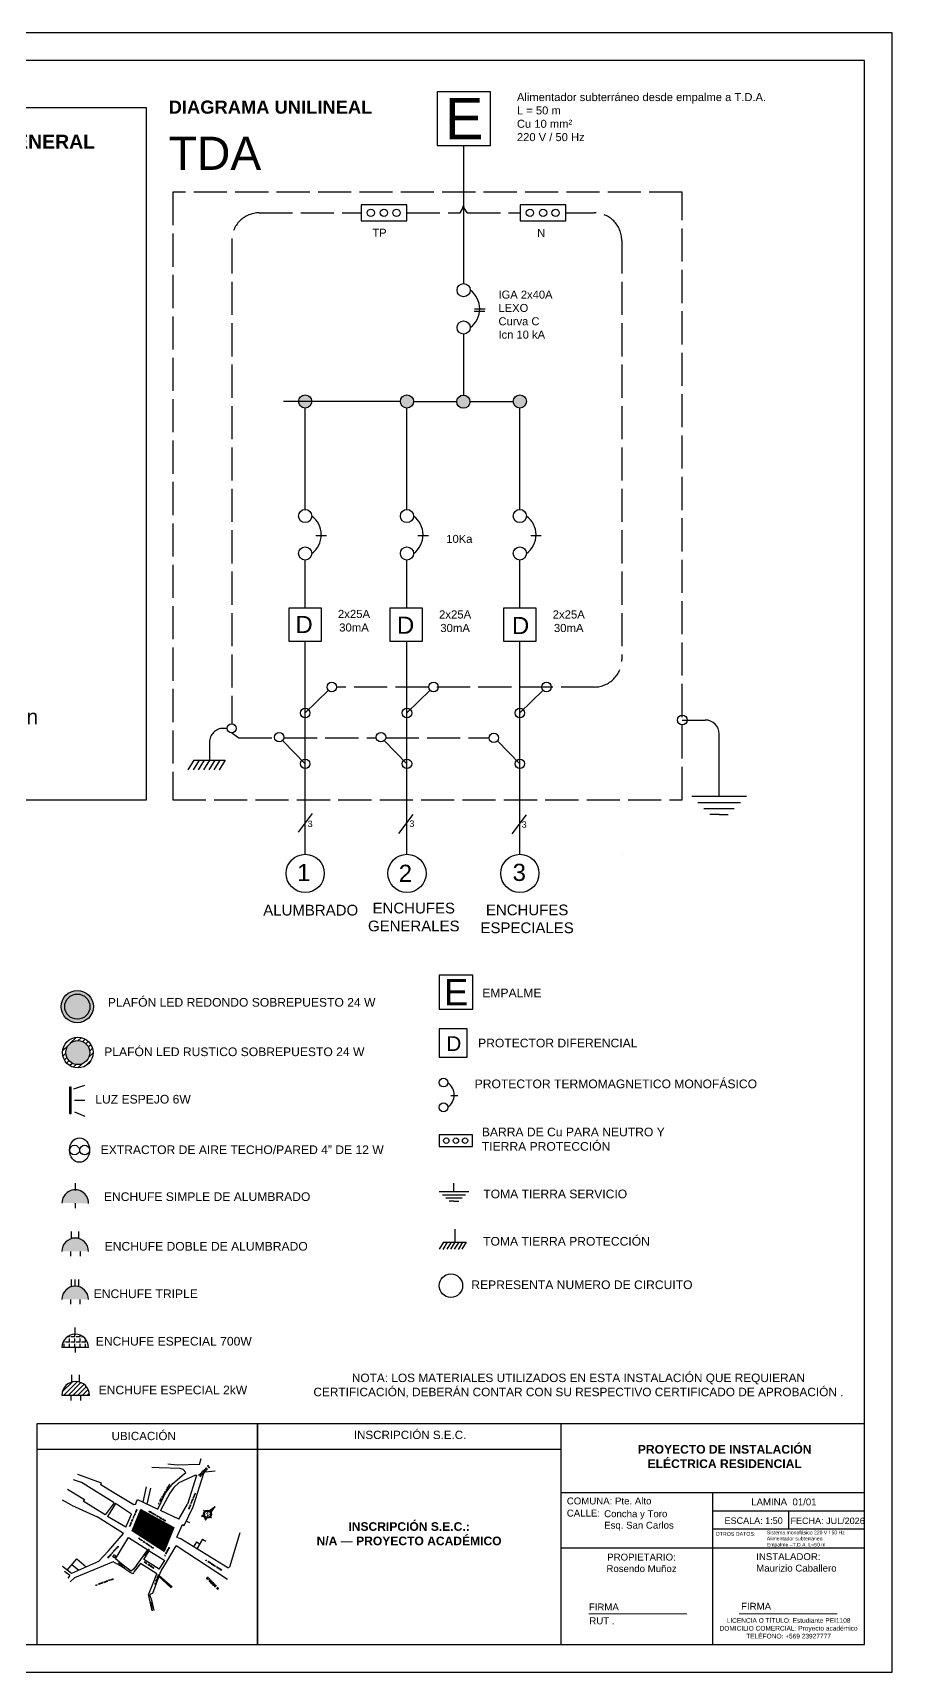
# Model space of a CAD drawing. Header units: millimetres. Extents: x 4877 to 5718, y 1432 to 2026.
# Drawn here: x 5407 to 5718, y 1432 to 2026 of the extents above; entities that cross this region are included whole.
import ezdxf
from ezdxf.enums import TextEntityAlignment as Align

# ---------------------------------------------------------------- set-up
doc = ezdxf.new("R2010")
doc.units = ezdxf.units.MM
doc.linetypes.add('ACAD_ISO02W100', pattern=[15, 12, -3])
for name, color, linetype in [('1- FORMATO', 5, 'Continuous'), ('10- MAPA', 254, 'Continuous'), ('3- SIMBOLOGIA', 7, 'Continuous')]:
    doc.layers.add(name, color=color, linetype=linetype)
doc.layers.add('8- DIAGRAMA UNILINEAL', color=250, linetype='Continuous', lineweight=30)
doc.layers.add('9- TEXTOS', color=7, linetype='Continuous', lineweight=20)
doc.styles.add('juan', font='')
doc.styles.add('simplex', font='simplex.shx', dxfattribs={"height": 6, "bigfont": 'bigfont.shx'})
doc.styles.get("Standard").update_dxf_attribs({"font": 'arial.ttf'})
doc.styles.add('TEXTOS', font='romans.shx')
doc.styles.get('juan').set_extended_font_data('Arial Black')
pattern_1 = [(45, (4886.61354, 1285.54632), (-0.08802334, 0.08802334), [])]

# ---------------------------------------------------------------- blocks, each defined once
blk = doc.blocks.new('Enchufe Simple')
at = {"layer": '3- SIMBOLOGIA'}
h = blk.add_hatch(color=256, dxfattribs=at)
h.dxf.hatch_style = 1
h.paths.add_polyline_path([(6079.66, 1606.86, 1), (6079.66, 1612.42)])
for p, q in [((6079.66, 1609.64), (6078.66, 1609.64)), ((6082.32, 1609.64), (6083.82, 1609.64))]:
    blk.add_line(p, q, dxfattribs=at)
blk.add_arc((6079.66, 1609.64), 2.78, 270, 90, dxfattribs=at)
blk = doc.blocks.new('Enchufe doble de alumbrado')
at = {"layer": '3- SIMBOLOGIA'}
h = blk.add_hatch(color=256, dxfattribs=at)
h.dxf.hatch_style = 1
h.paths.add_polyline_path([(6021.88, 1495.84, 1), (6016.32, 1495.84)])
for p, q in [((6018.32, 1498.51), (6018.32, 1500.01)), ((6019.87, 1498.51), (6019.88, 1500.01)), ((6018.1, 1495.84), (6018.1, 1494.84)), ((6020.1, 1495.84), (6020.1, 1494.84))]:
    blk.add_line(p, q, dxfattribs=at)
blk.add_arc((6019.1, 1495.84), 2.78, 0, 180, dxfattribs=at)
blk = doc.blocks.new('Enchufe Triple')
at = {"layer": '3- SIMBOLOGIA'}
h = blk.add_hatch(color=256, dxfattribs=at)
h.dxf.hatch_style = 1
h.paths.add_polyline_path([(6134.53, 1580.5, 1), (6134.53, 1586.05)])
for p, q in [((6134.53, 1584.28), (6133.53, 1584.28)), ((6137.19, 1584.05), (6138.7, 1584.05)), ((6137.31, 1583.28), (6138.7, 1583.28)), ((6134.53, 1582.28), (6133.53, 1582.28)), ((6137.19, 1582.5), (6138.69, 1582.5))]:
    blk.add_line(p, q, dxfattribs=at)
blk.add_arc((6134.53, 1583.28), 2.78, 270, 90, dxfattribs=at)
blk = doc.blocks.new('Enchufee Especial 700W')
at = {"layer": '3- SIMBOLOGIA'}
h = blk.add_hatch(dxfattribs=at)
h.set_pattern_fill('ANGLE', color=256, scale=0.16)
h.set_pattern_definition([(0, (0, 0), (0, 1.1176), [0.8128, -0.3048]), (90, (0, 0), (-1.1176, 7e-17), [0.8128, -0.3048])])
h.paths.add_polyline_path([(6079.76, 1552.96, 1), (6079.76, 1558.52)])
for p, q in [((6079.76, 1555.74), (6078.76, 1555.74)), ((6079.76, 1552.96), (6079.76, 1558.52)), ((6082.43, 1555.74), (6083.93, 1555.74))]:
    blk.add_line(p, q, dxfattribs=at)
blk.add_arc((6079.76, 1555.74), 2.78, 270, 90, dxfattribs=at)
blk = doc.blocks.new('Enchufe especial 2 kW')
at = {"layer": '3- SIMBOLOGIA'}
h = blk.add_hatch(dxfattribs=at)
h.set_pattern_fill('ANSI31', color=256, scale=0.21)
h.paths.add_polyline_path([(6078.05, 1562.14, 1), (6072.49, 1562.14)])
for p, q in [((6074.49, 1564.81), (6074.49, 1566.31)), ((6076.05, 1564.81), (6076.05, 1566.31)), ((6078.05, 1562.14), (6072.49, 1562.14)), ((6074.27, 1562.14), (6074.27, 1561.14)), ((6076.27, 1562.14), (6076.27, 1561.14))]:
    blk.add_line(p, q, dxfattribs=at)
blk.add_arc((6075.27, 1562.14), 2.78, 0, 180, dxfattribs=at)
blk = doc.blocks.new('Luz espejo 6 W.')
at = {"layer": '3- SIMBOLOGIA'}
for p, q in [((5923.09, 1891.37), (5921.27, 1886.96)), ((5927.88, 1891.37), (5927.88, 1886.96)), ((5932.75, 1891.63), (5934.3, 1886.96))]:
    blk.add_line(p, q, dxfattribs=at)
blk.add_lwpolyline([(5922.32, 1892.8), (5933.45, 1892.8), (5933.45, 1893.45), (5922.32, 1893.45)], close=True, dxfattribs=at)
blk = doc.blocks.new('Extractor de aire techo')
at = {"layer": '3- SIMBOLOGIA'}
for centre in [(6163.2, 1819.46), (6167.05, 1819.46)]:
    blk.add_circle(centre, 1.85, dxfattribs=at)
blk.add_ellipse((6165.12, 1819.46), major_axis=(0, -4.66), ratio=0.825243, dxfattribs=at)
blk = doc.blocks.new('Protector termomagnetico')
at = {"layer": '3- SIMBOLOGIA'}
blk.add_line((6007.18, 1738.87), (6010.1, 1738.87), dxfattribs=at)
for centre in [(6004.21, 1744.24), (6004.21, 1733.94)]:
    blk.add_circle(centre, 1.82, dxfattribs=at)
blk.add_arc((6002.28, 1739.09), 6.37, 306.01123, 53.98534, dxfattribs=at)
blk = doc.blocks.new('Barra Cu N TP')
at = {"layer": '3- SIMBOLOGIA'}
blk.add_lwpolyline([(6002.39, 1717.6), (6016.3, 1717.6), (6016.3, 1722.55), (6002.39, 1722.55)], close=True, dxfattribs=at)
for centre in [(6005.36, 1720.07), (6009.35, 1720.07), (6013.18, 1720.07)]:
    blk.add_circle(centre, 1.11, dxfattribs=at)
blk = doc.blocks.new('plafón LED rústico sobrepuesto 24 W')
at = {"layer": '3- SIMBOLOGIA'}
h = blk.add_hatch(dxfattribs=at)
h.set_pattern_fill('ANSI31', color=256, scale=0.5)
h.paths.add_polyline_path([(6346.45, 1673.44, 1), (6359.2, 1673.44, 1)])
h.paths.add_polyline_path([(6357.82, 1673.44, -1), (6347.83, 1673.44, -1)], flags=16)
h = blk.add_hatch(color=256, dxfattribs=at)
h.dxf.hatch_style = 1
h.paths.add_polyline_path([(6347.83, 1673.44, 1), (6357.82, 1673.44, 1)])
for radius in [6.38, 5]:
    blk.add_circle((6352.83, 1673.44), radius, dxfattribs=at)
blk = doc.blocks.new('Protector Diferencial')
at = {"layer": '3- SIMBOLOGIA'}
blk.add_lwpolyline([(5554.3, 1654.49), (5564.5, 1654.49), (5564.5, 1664.76), (5554.3, 1664.76)], close=True, dxfattribs=at)
blk.add_text('D', height=5.35, dxfattribs=at).set_placement((5556.92, 1656.7))
blk = doc.blocks.new('Empalme')
at = {"layer": '3- SIMBOLOGIA'}
for p, q in [((5566.55, 1684.15), (5554.3, 1684.15)), ((5554.3, 1684.15), (5554.3, 1671.9)), ((5566.55, 1671.9), (5566.55, 1684.15)), ((5554.3, 1671.9), (5566.55, 1671.9))]:
    blk.add_line(p, q, dxfattribs=at)
blk.add_text('E', height=9.49, dxfattribs=at).set_placement((5556.05, 1673.29))
blk = doc.blocks.new('plafón LED redondo sobrepuesto 24 W')
at = {"true_color": 0x000000}
h = blk.add_hatch(color=18, dxfattribs=at)
h.dxf.hatch_style = 1
h.paths.add_polyline_path([(6346.21, 1693.45, 1), (6358.96, 1693.45, 1)])
h.paths.add_polyline_path([(6357.58, 1693.45, -1), (6347.59, 1693.45, -1)], flags=16)
at = {"layer": '3- SIMBOLOGIA', "true_color": 0xffffff}
h = blk.add_hatch(color=7, dxfattribs=at)
h.dxf.hatch_style = 1
h.paths.add_polyline_path([(6347.59, 1693.45, 1), (6357.58, 1693.45, 1)])
at = {"layer": '3- SIMBOLOGIA'}
for radius in [6.38, 5]:
    blk.add_circle((6352.59, 1693.45), radius, dxfattribs=at)
blk = doc.blocks.new('PROTECCION TIERRA')
at = {"layer": '3- SIMBOLOGIA', "color": 18, "lineweight": 30, "true_color": 0x000000}
for p, q in [((5471.09, 1768.6), (5471.09, 1762.31)), ((5465.43, 1762.09), (5463.25, 1758.57)), ((5467.29, 1762.06), (5465.11, 1758.54)), ((5465.43, 1762.09), (5476.75, 1762.09)), ((5469.16, 1762.09), (5466.99, 1758.57)), ((5471.08, 1762.09), (5468.9, 1758.57)), ((5472.96, 1762.09), (5470.78, 1758.57)), ((5474.84, 1762.06), (5472.66, 1758.54)), ((5476.75, 1762.09), (5474.58, 1758.57))]:
    blk.add_line(p, q, dxfattribs=at)
blk = doc.blocks.new('TOMA TIERRA')
at = {"layer": '3- SIMBOLOGIA', "color": 18, "lineweight": 30, "true_color": 0x000000}
for p, q in [((5655.73, 1748.98), (5655.73, 1754.5)), ((5645.8, 1748.98), (5665.67, 1748.98)), ((5648.01, 1746.77), (5663.46, 1746.77)), ((5650.22, 1744.56), (5661.25, 1744.56)), ((5655.73, 1742.35), (5652.42, 1742.35)), ((5655.73, 1742.35), (5659.05, 1742.35))]:
    blk.add_line(p, q, dxfattribs=at)

msp = doc.modelspace()

# ---------------------------------------------------------------- hatches: boundary and pattern name
at = {"layer": '10- MAPA'}
h = msp.add_hatch(color=256, dxfattribs=at)
h.paths.add_polyline_path([(5468.14, 1488.15), (5469.32, 1487.85, -0.164686), (5468.91, 1488.69)])
h.paths.add_polyline_path([(5471.38, 1489.91, -0.078328), (5471.65, 1489.55), (5473.18, 1491.71)])
h = msp.add_hatch(color=256, dxfattribs=at)
h.paths.add_polyline_path([(5468.14, 1488.15), (5469.32, 1487.85, -0.164686), (5468.91, 1488.69)])
h.paths.add_polyline_path([(5471.38, 1489.91, -0.078328), (5471.65, 1489.55), (5473.18, 1491.71)])
h = msp.add_hatch(color=256, dxfattribs=at)
h.paths.add_polyline_path([(5468.14, 1488.15), (5469.32, 1487.85, -0.164686), (5468.91, 1488.69)])
h.paths.add_polyline_path([(5471.38, 1489.91, -0.078328), (5471.65, 1489.55), (5473.18, 1491.71)])
h = msp.add_hatch(dxfattribs=at)
h.set_pattern_fill('LINE', color=256, scale=0.039207, angle=45, style=0)
h.set_pattern_definition(pattern_1)
h.paths.add_polyline_path([(5446.15, 1490.59), (5445.49, 1488.93), (5450.1, 1484.32), (5452.79, 1487.01)])
h.paths.add_polyline_path([(5445.49, 1488.93), (5443.04, 1482.83), (5446.43, 1480.65), (5450.1, 1484.32)])
h.paths.add_polyline_path([(5450.1, 1484.32), (5446.43, 1480.65), (5454.62, 1475.38), (5455.9, 1478.53)])
h = msp.add_hatch(dxfattribs=at)
h.set_pattern_fill('LINE', color=256, scale=0.039207, angle=45, style=0)
h.set_pattern_definition(pattern_1)
h.paths.add_polyline_path([(5452.79, 1487.01), (5450.1, 1484.32), (5455.9, 1478.53), (5458.16, 1484.11)])
h = msp.add_hatch(color=256, dxfattribs=at)
h.paths.add_polyline_path([(5471.16, 1489.69), (5471.38, 1489.91, 0.414214), (5469.32, 1489.91), (5469.55, 1489.69, -0.414214)])
h.paths.add_polyline_path([(5469.55, 1488.08), (5469.32, 1487.85, 0.414214), (5471.38, 1487.85), (5471.16, 1488.08, -0.414214)])
h = msp.add_hatch(color=256, dxfattribs=at)
h.paths.add_polyline_path([(5469.32, 1489.91), (5469.55, 1489.69, -0.414214), (5471.16, 1489.69), (5471.38, 1489.91, 0.414214)])
h.paths.add_polyline_path([(5471.38, 1487.85), (5471.16, 1488.08, -0.414214), (5469.55, 1488.08), (5469.32, 1487.85, 0.414214)])
h = msp.add_hatch(color=256, dxfattribs=at)
h.paths.add_polyline_path([(5471.16, 1489.69), (5471.38, 1489.91, 0.414214), (5469.32, 1489.91), (5469.55, 1489.69, -0.414214)])
h.paths.add_polyline_path([(5469.55, 1488.08), (5469.32, 1487.85, 0.414214), (5471.38, 1487.85), (5471.16, 1488.08, -0.414214)])
at = {"layer": '3- SIMBOLOGIA'}
h = msp.add_hatch(color=256, dxfattribs=at)
h.dxf.hatch_style = 1
h.paths.add_polyline_path([(5585.94, 1892.05, 1), (5581.16, 1892.05, 1)])
h.paths.add_polyline_path([(5560.69, 1891.96, 1), (5565.46, 1891.96, 1)])
h.paths.add_polyline_path([(5540.25, 1892.05, 1), (5545.02, 1892.05, 1)])
h.paths.add_polyline_path([(5508.13, 1892.05, 1), (5503.36, 1892.05, 1)])

# ---------------------------------------------------------------- linework, layer by layer
at = {"layer": '1- FORMATO'}
for p, q in [((5718.46, 2025.62), (4877.46, 2025.62)), ((5718.46, 1431.62), (5718.46, 2025.62)), ((5708.46, 2015.62), (4907.46, 2015.62)), ((5708.46, 1441.62), (5708.46, 2015.62)), ((5488.46, 1521.62), (5408.46, 1521.62)), ((5408.46, 1521.62), (5408.46, 1441.62)), ((5598.46, 1521.62), (5488.46, 1521.62)), ((5488.46, 1521.62), (5488.46, 1441.62)), ((5488.46, 1441.62), (5488.46, 1521.62)), ((5708.46, 1521.62), (5598.46, 1521.62)), ((5598.46, 1441.62), (5598.46, 1521.62)), ((5598.46, 1512.32), (5408.46, 1512.32)), ((5708.46, 1496.62), (5598.46, 1496.62)), ((5653.46, 1441.62), (5653.46, 1496.62)), ((5708.46, 1490.02), (5653.46, 1490.02)), ((5680.96, 1483.42), (5680.96, 1490.02)), ((5708.46, 1483.42), (5653.46, 1483.42)), ((5708.46, 1476.62), (5598.46, 1476.62)), ((4907.46, 1441.62), (5708.46, 1441.62)), ((4877.46, 1431.62), (5718.46, 1431.62))]:
    msp.add_line(p, q, dxfattribs=at)
msp.add_lwpolyline([(5216.51, 1747.66), (5448.24, 1747.66), (5448.24, 1998.4), (5216.51, 1998.4)], close=True, dxfattribs=at)
at = {"layer": '10- MAPA'}
for p, q in [((5467.49, 1506.9), (5468.09, 1509.01)), ((5431.92, 1500.13), (5423.33, 1503.29)), ((5452.9, 1505.63), (5450.14, 1505.78)), ((5460.45, 1505.43), (5452.9, 1505.63)), ((5459.39, 1506.64), (5456, 1506.98)), ((5457.74, 1499.97), (5461.94, 1503.55)), ((5467.49, 1506.9), (5459.39, 1506.64)), ((5460.04, 1500.32), (5466.1, 1503.15)), ((5461.49, 1505.01), (5460.45, 1505.43)), ((5461.49, 1505.01), (5462.55, 1504.03)), ((5461.94, 1503.55), (5462.55, 1504.03)), ((5466.32, 1502.91), (5463.09, 1492.47)), ((5465.18, 1491.5), (5469.07, 1503.77)), ((5466.1, 1503.15), (5466.32, 1502.91)), ((5469.07, 1503.77), (5469.47, 1504.17)), ((5469.47, 1504.17), (5473.14, 1504.59)), ((5419.68, 1497.96), (5425.74, 1494.16)), ((5424.68, 1500.3), (5421.78, 1501.29)), ((5425.34, 1499.94), (5424.68, 1500.3)), ((5436.5, 1493.04), (5425.34, 1499.94)), ((5431.69, 1499.56), (5431.92, 1500.13)), ((5435.8, 1496.95), (5431.69, 1499.56)), ((5443.62, 1492.22), (5435.8, 1496.95)), ((5454.88, 1496.14), (5455.7, 1497.38)), ((5455.7, 1497.38), (5457.74, 1499.97)), ((5458.17, 1498.57), (5456.65, 1496.49)), ((5460.04, 1500.32), (5458.17, 1498.57)), ((5421.11, 1492.14), (5417.82, 1493.96)), ((5421.11, 1492.14), (5430.34, 1487.86)), ((5425.74, 1494.16), (5425.3, 1493.54)), ((5433.27, 1488.62), (5425.3, 1493.54)), ((5436.5, 1493.04), (5433.27, 1488.62)), ((5437.05, 1492.7), (5434.16, 1488.08)), ((5442.8, 1488.85), (5437.05, 1492.7)), ((5444.23, 1492.39), (5443.62, 1492.22)), ((5444.23, 1492.39), (5445, 1494.22)), ((5445, 1494.22), (5452.36, 1490.71)), ((5452.36, 1490.71), (5453.59, 1493.28)), ((5456.65, 1496.49), (5453.28, 1490.27)), ((5453.59, 1493.28), (5454.05, 1494.23)), ((5454.05, 1494.23), (5454.88, 1496.14)), ((5459.91, 1487.09), (5463.09, 1492.47)), ((5461.96, 1484.79), (5465.18, 1491.5)), ((5471.02, 1490.18), (5473.18, 1491.71)), ((5471.02, 1490.18), (5473.18, 1491.71)), ((5471.02, 1490.18), (5473.18, 1491.71)), ((5471.16, 1489.69), (5473.18, 1491.71)), ((5471.16, 1489.69), (5473.18, 1491.71)), ((5471.16, 1489.69), (5473.18, 1491.71)), ((5471.65, 1489.55), (5473.18, 1491.71)), ((5471.65, 1489.55), (5473.18, 1491.71)), ((5471.65, 1489.55), (5473.18, 1491.71)), ((5439.88, 1481.86), (5430.34, 1487.86)), ((5440.75, 1484.2), (5434.16, 1488.08)), ((5440.75, 1484.2), (5442.8, 1488.85)), ((5443.04, 1482.83), (5446.15, 1490.59)), ((5446.15, 1490.59), (5458.16, 1484.11)), ((5459.91, 1487.09), (5453.28, 1490.27)), ((5459.19, 1480.6), (5461.3, 1485.1)), ((5461.3, 1485.1), (5461.96, 1484.79)), ((5468.14, 1488.15), (5468.91, 1488.69)), ((5468.14, 1488.15), (5468.91, 1488.69)), ((5468.14, 1488.15), (5468.91, 1488.69)), ((5469.32, 1487.85), (5468.14, 1488.15)), ((5469.32, 1487.85), (5468.14, 1488.15)), ((5469.32, 1487.85), (5468.14, 1488.15)), ((5468.93, 1490.3), (5469.55, 1489.69)), ((5468.93, 1490.3), (5469.55, 1489.69)), ((5468.93, 1490.3), (5469.55, 1489.69)), ((5469.32, 1487.85), (5469.55, 1488.08)), ((5469.32, 1487.85), (5469.55, 1488.08)), ((5469.32, 1487.85), (5469.55, 1488.08)), ((5469.32, 1487.85), (5469.62, 1486.67)), ((5469.32, 1487.85), (5469.62, 1486.67)), ((5469.32, 1487.85), (5469.62, 1486.67)), ((5469.62, 1486.67), (5470.16, 1487.44)), ((5469.62, 1486.67), (5470.16, 1487.44)), ((5469.62, 1486.67), (5470.16, 1487.44)), ((5471.16, 1488.08), (5471.77, 1487.46)), ((5471.16, 1488.08), (5471.77, 1487.46)), ((5471.16, 1488.08), (5471.77, 1487.46)), ((5434.49, 1475.65), (5439.88, 1481.86)), ((5437, 1472.72), (5441.78, 1480.46)), ((5441.78, 1480.46), (5448.74, 1475.92)), ((5454.62, 1475.38), (5443.04, 1482.83)), ((5458.16, 1484.11), (5454.62, 1475.38)), ((5459.19, 1480.6), (5460.4, 1480.06)), ((5477.74, 1469.49), (5460.4, 1480.06)), ((5482.06, 1482.1), (5478.28, 1469.68)), ((5434.49, 1475.65), (5430.91, 1471.78)), ((5436.03, 1473.47, 2.62), (5436.44, 1474.16, 2.6)), ((5436.71, 1473.06, 2.62), (5436.03, 1473.47, 2.62)), ((5437.12, 1473.75, 2.61), (5436.44, 1474.16, 2.6)), ((5436.71, 1473.06, 2.62), (5437.12, 1473.75, 2.61)), ((5444.64, 1470.23), (5448.74, 1475.92)), ((5447.23, 1472.51), (5449.23, 1475.61)), ((5449.23, 1475.61), (5454.86, 1472.04)), ((5455.53, 1471.48), (5459.02, 1477.36)), ((5477.58, 1465.25), (5459.02, 1477.36)), ((5421.04, 1467.39), (5417.78, 1469.96)), ((5420.44, 1466.65), (5418.55, 1468.15)), ((5430.91, 1471.78), (5421.04, 1467.39)), ((5436.16, 1471.65), (5422.14, 1465.86)), ((5439.53, 1469.69, 2.74), (5436.16, 1471.65, 2.66)), ((5439.94, 1470.31), (5437, 1472.72)), ((5442.3, 1467.78, 2.78), (5439.53, 1469.69, 2.74)), ((5442.69, 1468.25), (5439.94, 1470.31)), ((5443.3, 1467.23, 2.77), (5442.3, 1467.78, 2.78)), ((5443.58, 1469.01), (5442.69, 1468.25)), ((5443.5, 1467.58, 2.77), (5443.3, 1467.23, 2.77)), ((5443.84, 1468.15), (5443.5, 1467.58)), ((5444.64, 1470.23), (5443.58, 1469.01)), ((5446.06, 1470.99), (5443.84, 1468.15)), ((5452.04, 1467.26), (5446.06, 1470.99)), ((5452.84, 1468.9), (5447.23, 1472.51)), ((5449.19, 1460.24), (5452.04, 1467.26)), ((5452.8, 1466.64), (5453.51, 1468.34)), ((5452.84, 1468.9), (5454.86, 1472.04)), ((5453.51, 1468.34), (5455.53, 1471.48)), ((5477.74, 1469.49, 3.47), (5478.28, 1469.68, 3.5)), ((5420.44, 1466.65), (5419.78, 1465.71)), ((5422.14, 1465.86), (5420.56, 1464.38)), ((5450.52, 1460.25), (5452.59, 1465.79)), ((5452.59, 1465.79), (5452.78, 1466.24)), ((5452.78, 1466.24), (5457.23, 1462.17)), ((5452.8, 1466.64), (5457.61, 1462.56)), ((5448.96, 1459.72), (5449.19, 1460.24)), ((5449.58, 1457.11), (5448.96, 1459.72)), ((5449.43, 1459.63), (5449.81, 1460.05)), ((5449.43, 1459.63, 3.12), (5449.43, 1459.63, 3.12)), ((5450.33, 1457.18), (5449.43, 1459.63)), ((5450.35, 1453.91), (5449.58, 1457.11)), ((5449.81, 1460.05), (5450.52, 1460.25)), ((5450.48, 1453.91), (5449.97, 1457.15)), ((5451.05, 1454.02), (5450.33, 1457.18))]:
    msp.add_line(p, q, dxfattribs=at)
at = {"layer": '10- MAPA', "ltscale": 2}
for p, q in [((5447.01, 1493.26), (5448.21, 1498.79)), ((5448.54, 1492.53), (5449.78, 1498.25)), ((5419.48, 1468.62), (5422.96, 1472.74)), ((5421.22, 1470.68), (5423.75, 1468.6)), ((5422.96, 1472.74), (5426.39, 1469.77))]:
    msp.add_line(p, q, dxfattribs=at)
at = {"layer": '10- MAPA', "ltscale": 0.15}
for p, q in [((5462.69, 1486.32), (5463.79, 1485.83)), ((5468.53, 1479.82), (5466.51, 1476.33)), ((5468.53, 1479.82), (5469.76, 1479.11)), ((5466.35, 1478.89), (5465.3, 1477.07)), ((5466.35, 1478.89), (5467.58, 1478.18))]:
    msp.add_line(p, q, dxfattribs=at)
at = {"layer": '10- MAPA'}
for radius in [1.46, 1.46, 1.46, 1.14, 1.14, 1.14]:
    msp.add_circle((5470.35, 1488.88), radius, dxfattribs=at)
at = {"layer": '3- SIMBOLOGIA'}
for p, q in [((5567.02, 1924.76), (5570.86, 1924.76)), ((5567.09, 1925.65), (5570.93, 1925.65)), ((5509.66, 1843.47), (5513.5, 1843.47)), ((5546.55, 1843.47), (5550.39, 1843.47)), ((5587.47, 1843.47), (5591.31, 1843.47)), ((5554.3, 1605.82), (5565.04, 1605.82)), ((5555.49, 1604.63), (5563.84, 1604.63)), ((5559.67, 1605.82), (5559.67, 1608.81)), ((5556.69, 1603.44), (5562.65, 1603.44)), ((5559.67, 1602.25), (5557.88, 1602.25)), ((5559.67, 1602.25), (5561.46, 1602.25)), ((5560.01, 1592.16), (5560.01, 1587.57)), ((5555.89, 1587.42), (5554.3, 1584.85)), ((5557.24, 1587.4), (5555.66, 1584.83)), ((5555.89, 1587.42), (5564.14, 1587.42)), ((5558.61, 1587.42), (5557.02, 1584.86)), ((5560, 1587.42), (5558.42, 1584.86)), ((5561.37, 1587.42), (5559.79, 1584.86)), ((5562.74, 1587.4), (5561.16, 1584.83)), ((5564.14, 1587.42), (5562.55, 1584.85))]:
    msp.add_line(p, q, dxfattribs=at)
at = {"layer": '3- SIMBOLOGIA', "color": 18, "linetype": 'ACAD_ISO02W100', "lineweight": 30, "true_color": 0x000000}
for p, q in [((5505.75, 1779.17), (5514.15, 1787.38)), ((5542.63, 1779.17), (5551.04, 1787.38)), ((5583.55, 1779.17), (5591.96, 1787.38)), ((5505.75, 1760.75), (5497.53, 1769.16)), ((5542.63, 1760.75), (5534.41, 1769.16)), ((5583.55, 1760.75), (5575.34, 1769.16))]:
    msp.add_line(p, q, dxfattribs=at)
at = {"layer": '3- SIMBOLOGIA'}
for points in [[(5526.02, 1957.44), (5542.56, 1957.44), (5542.56, 1963.32), (5526.02, 1963.32)], [(5583.67, 1957.44), (5600.21, 1957.44), (5600.21, 1963.32), (5583.67, 1963.32)]]:
    msp.add_lwpolyline(points, close=True, dxfattribs=at)
for centre, radius in [((5529.54, 1960.38), 1.32), ((5534.29, 1960.38), 1.32), ((5538.84, 1960.38), 1.32), ((5587.2, 1960.38), 1.32), ((5591.94, 1960.38), 1.32), ((5596.5, 1960.38), 1.32), ((5563.17, 1932.37), 2.39), ((5563.17, 1918.81), 2.39), ((5505.75, 1892.05), 2.39), ((5542.63, 1892.05), 2.39), ((5563.08, 1891.96), 2.39), ((5583.55, 1892.05), 2.39), ((5505.75, 1850.53), 2.39), ((5542.63, 1850.53), 2.39), ((5583.55, 1850.53), 2.39), ((5505.75, 1836.98), 2.39), ((5542.63, 1836.98), 2.39), ((5583.55, 1836.98), 2.39), ((5505.75, 1721.04), 6.92), ((5542.63, 1721.04), 6.92), ((5583.55, 1721.04), 6.92), ((5558.55, 1571.67), 4.25)]:
    msp.add_circle(centre, radius, dxfattribs=at)
at = {"layer": '3- SIMBOLOGIA', "color": 18, "lineweight": 30, "true_color": 0x000000}
for centre, radius in [((5515.38, 1788.58), 1.72), ((5552.26, 1788.58), 1.72), ((5593.19, 1788.58), 1.72), ((5505.75, 1779.17), 1.72), ((5542.63, 1779.17), 1.72), ((5583.55, 1779.17), 1.72), ((5642.41, 1776.62), 1.72), ((5479.13, 1773.6), 1.63), ((5496.33, 1770.39), 1.72), ((5533.21, 1770.39), 1.72), ((5574.11, 1770.14), 1.72), ((5505.75, 1760.75), 1.72), ((5542.63, 1760.75), 1.72), ((5583.55, 1760.75), 1.72)]:
    msp.add_circle(centre, radius, dxfattribs=at)
at = {"layer": '3- SIMBOLOGIA'}
for centre in [(5560.63, 1925.59), (5503.21, 1843.76), (5540.09, 1843.76), (5581.02, 1843.76)]:
    msp.add_arc(centre, 8.38, 306.01123, 53.98534, dxfattribs=at)
at = {"layer": '8- DIAGRAMA UNILINEAL'}
for p, q in [((5572.96, 2004.19), (5553.56, 2004.19)), ((5553.56, 2004.19), (5553.56, 1984.81)), ((5572.96, 1984.81), (5572.96, 2004.19)), ((5553.56, 1984.81), (5572.96, 1984.81)), ((5563.08, 1984.81), (5563.08, 1934.75)), ((5600.21, 1960.38), (5610.48, 1960.38)), ((5563.08, 1916.42), (5563.08, 1894.35)), ((5540.25, 1892.05), (5497.89, 1892.05)), ((5545.02, 1892.05), (5560.69, 1892.05)), ((5565.46, 1892.05), (5581.16, 1892.05)), ((5642.41, 1776.62), (5650.73, 1776.62)), ((5655.73, 1754.5), (5655.73, 1771.62)), ((5503.3, 1735.94), (5508.38, 1742.8)), ((5539.74, 1735.56), (5544.82, 1742.43)), ((5580.81, 1735.43), (5585.89, 1742.29)), ((5505.75, 1727.97), (5505.75, 1727.96)), ((5583.55, 1727.97), (5583.55, 1727.96)), ((5620.61, 1727.97), (5620.61, 1727.96))]:
    msp.add_line(p, q, dxfattribs=at)
at = {"layer": '8- DIAGRAMA UNILINEAL', "color": 5, "linetype": 'ACAD_ISO02W100'}
for p, q in [((5642.41, 1967.86), (5457.76, 1967.86)), ((5457.76, 1967.86), (5457.76, 1747.71)), ((5642.41, 1747.71), (5642.41, 1967.86)), ((5457.76, 1747.71), (5642.41, 1747.71))]:
    msp.add_line(p, q, dxfattribs=at)
at = {"layer": '8- DIAGRAMA UNILINEAL', "linetype": 'ACAD_ISO02W100'}
for p, q in [((5489.13, 1960.38), (5526.02, 1960.38)), ((5542.56, 1960.38), (5561.86, 1960.38)), ((5564.47, 1960.38), (5583.67, 1960.38)), ((5479.13, 1950.38), (5479.14, 1775.23)), ((5620.48, 1950.38), (5620.48, 1798.58)), ((5610.48, 1788.58), (5517.1, 1788.58)), ((5477.5, 1773.6), (5476.09, 1773.6)), ((5479.13, 1771.97), (5481.7, 1770.18)), ((5481.7, 1770.18), (5494.63, 1770.18)), ((5498.04, 1770.18), (5531.51, 1770.18)), ((5534.92, 1770.18), (5572.43, 1770.18))]:
    msp.add_line(p, q, dxfattribs=at)
at = {"layer": '8- DIAGRAMA UNILINEAL', "color": 1}
for p, q in [((5505.75, 1852.92), (5505.75, 1889.66)), ((5505.75, 1817.11), (5505.75, 1834.59)), ((5505.75, 1727.97), (5505.75, 1805.17))]:
    msp.add_line(p, q, dxfattribs=at)
at = {"layer": '8- DIAGRAMA UNILINEAL', "color": 2}
for p, q in [((5542.63, 1852.92), (5542.63, 1889.66)), ((5542.63, 1817.11), (5542.63, 1834.59)), ((5542.63, 1727.97), (5542.63, 1805.17))]:
    msp.add_line(p, q, dxfattribs=at)
at = {"layer": '8- DIAGRAMA UNILINEAL', "color": 3}
for p, q in [((5583.55, 1852.92), (5583.55, 1889.66)), ((5583.55, 1817.11), (5583.55, 1834.59)), ((5583.55, 1727.97), (5583.55, 1805.17))]:
    msp.add_line(p, q, dxfattribs=at)
at = {"layer": '8- DIAGRAMA UNILINEAL', "color": 1}
msp.add_lwpolyline([(5499.82, 1805.17), (5511.67, 1805.17), (5511.67, 1817.11), (5499.82, 1817.11)], close=True, dxfattribs=at)
at = {"layer": '8- DIAGRAMA UNILINEAL', "color": 2}
msp.add_lwpolyline([(5536.46, 1805.17), (5548.31, 1805.17), (5548.31, 1817.11), (5536.46, 1817.11)], close=True, dxfattribs=at)
at = {"layer": '8- DIAGRAMA UNILINEAL', "color": 3}
msp.add_lwpolyline([(5577.63, 1805.17), (5589.48, 1805.17), (5589.48, 1817.11), (5577.63, 1817.11)], close=True, dxfattribs=at)
at = {"layer": '8- DIAGRAMA UNILINEAL', "linetype": 'ACAD_ISO02W100'}
for centre, radius, start, end in [((5489.13, 1950.38), 10, 90, 180.00158), ((5610.48, 1950.38), 10, 0, 90), ((5610.48, 1798.58), 10, 270, 0), ((5476.09, 1768.6), 5, 90, 180)]:
    msp.add_arc(centre, radius, start, end, dxfattribs=at)
at = {"layer": '8- DIAGRAMA UNILINEAL'}
for centre, radius, start, end in [((5557.73, 1963.89), 5.42, 319.60845, 350.48194), ((5568.27, 1964.09), 5.31, 191.92202, 224.3438), ((5650.73, 1771.62), 5, 0, 90)]:
    msp.add_arc(centre, radius, start, end, dxfattribs=at)
at = {"layer": '9- TEXTOS'}
for p, q in [((5608.54, 1452.78), (5644.06, 1452.78)), ((5663.03, 1452.82), (5698.56, 1452.82))]:
    msp.add_line(p, q, dxfattribs=at)

# ---------------------------------------------------------------- block references
at = {"layer": '3- SIMBOLOGIA'}
for name in ['PROTECCION TIERRA', 'Empalme', 'Protector Diferencial']:
    msp.add_blockref(name, (0, 0), dxfattribs=at)
at = {"layer": '3- SIMBOLOGIA', "lineweight": -3}
msp.add_blockref('TOMA TIERRA', (0, 0), dxfattribs=at)
at = {"layer": '3- SIMBOLOGIA'}
for name, p, xscale, yscale, zscale in [('plafón LED redondo sobrepuesto 24 W', (-379.97, 125.79), 0.9135101141861008, 0.9135101141861008, 0.9135101141861008), ('plafón LED rústico sobrepuesto 24 W', (-108.24, 199), 0.8707313173821282, 0.8707313173821282, 0.8707313173821282), ('Protector termomagnetico', (327.83, 126.49), 0.8707313173821282, 0.8707313173821282, 0.8707313173821282), ('Extractor de aire techo', (-428.24, -106.34), 0.9492500926515008, 0.9492500926515008, 0.9492500926515008), ('Barra Cu N TP', (327.83, 126.49), 0.8707313173821282, 0.8707313173821282, 0.8707313173821282), ('Enchufe doble de alumbrado', (-5059.62, -1020.87), 1.741462634764256, 1.741462634764256, 1.741462634764256), ('Enchufe especial 2 kW', (-5540.25, -1286.99), 1.804501608369022, 1.804501608369022, 1.804501608369022)]:
    msp.add_blockref(name, p, dxfattribs=dict(at, xscale=xscale, yscale=yscale, zscale=zscale))
for name, p, xscale, yscale, zscale, rotation in [('Luz espejo 6 W.', (7056.15, -3482.4), 0.863921509439415, 0.863921509439415, 0.863921509439415, 90), ('Enchufe Simple', (8116.64, -9014.19), 1.741462634764256, 1.741462634764256, 1.741462634764256, 89.41135505122267), ('Enchufe Triple', (8179.63, -9116.39), 1.741462634764256, 1.741462634764256, 1.741462634764256, 90), ('Enchufee Especial 700W', (8131.69, -9038.43), 1.741462634764256, 1.741462634764256, 1.741462634764256, 90)]:
    msp.add_blockref(name, p, dxfattribs=dict(at, xscale=xscale, yscale=yscale, zscale=zscale, rotation=rotation))

# ---------------------------------------------------------------- texts
at = {"layer": '10- MAPA', "style": 'TEXTOS'}
for s, rotation, p in [('260800 E ', 45, (5471.84, 1506.29)), ('8768600 N ', 315, (5474.23, 1460.91))]:
    msp.add_text(s, height=0.784, rotation=rotation, dxfattribs=at).set_placement(p, align=Align.BOTTOM_RIGHT)
at = {"layer": '10- MAPA', "style": 'simplex', "width": 1.3}
for s, height, rotation, p in [('Jr. JOSE SANCHEZ CARRION', 0.3382, 59.7398, (5452.63, 1492.46)), ('CALLE TUPAC AMARU', 0.3382, 67.47609, (5463.73, 1490.72)), ('PLAZA DE ARMAS ESTE', 0.3382, 66.29817, (5442.25, 1484.38)), ('UBICACION DE EJEMPLO', 0.3382, 329.82578, (5448.99, 1489.84)), ('PLAZA DE ARMAS SUR', 0.3382, 326.01509, (5445.24, 1480.05)), ('CALLE LA PAMPILLA', 0.3382, 47.98122, (5434.38, 1472.96)), ('PASAJE 6', 0.338, 56.4097, (5447.8, 1473.73)), ('Jr. SOLEDAD', 0.3382, 62.07339, (5454.93, 1473.55)), ('PASAJE 6', 0.338, 326.01509, (5437.95, 1471)), ('PJE. SOLEDAD', 0.3382, 326.01509, (5447.36, 1471.47)), ('Jr. BARTOLOME SUAREZ', 0.3382, 327.60805, (5469.56, 1472.14)), ('Jr. JESUS ELIAS IPINZE', 0.3382, 19.79251, (5429.83, 1462.96)), ('JR. SOLEDAD', 0.3382, 68.63279, (5451.39, 1463.35))]:
    msp.add_text(s, height=height, rotation=rotation, dxfattribs=at).set_placement(p)
at = {"layer": '10- MAPA', "style": 'juan', "width": 1.063469}
msp.add_text('N', height=1.23, rotation=315, dxfattribs=at).set_placement((5469.48, 1488.99), (5470.55, 1487.92), align=Align.FIT)
msp.add_text('N', height=1.23, rotation=315, dxfattribs=at).set_placement((5469.48, 1488.99), (5470.55, 1487.92), align=Align.FIT)
msp.add_text('N', height=1.23, rotation=315, dxfattribs=at).set_placement((5469.48, 1488.99), (5470.55, 1487.92), align=Align.FIT)
at = {"layer": '9- TEXTOS'}
for s, height, p in [('E', 15.02, (5556.33, 1987)), ('TDA', 12.007, (5456.28, 1975.95)), ('D', 6.22, (5502.21, 1808.12)), ('D', 6.22, (5538.99, 1807.87)), ('D', 6.22, (5580.67, 1807.74)), ('1', 6.22, (5502.82, 1718.27)), ('2', 6.22, (5539.65, 1717.97)), ('3', 6.22, (5580.91, 1718.31))]:
    msp.add_text(s, height=height, dxfattribs=at).set_placement(p)
at = {"layer": '9- TEXTOS', "attachment_point": 1}
for s, width, gutter_width, heights, insert, char_height in [('Alimentador subterráneo desde empalme a T.D.A.^JL = 50 m^JCu 10 mm²^J220 V / 50 Hz', 127.6095, 14.5, [18.18], (5582.48, 2003.77), 2.9), ('{\\fArial|b1|i0|c0|p34;DIAGRAMA UNILINEAL}', 188.1944, 23.78, [45.67], (5456.28, 2001.07), 4.7557), ('{\\fArial|b1|i0|c0|p34;CÁLCULO DE ALIMENTADOR Y PROTECCIÓN GENERAL}', 199.684, 25.23, [48.46], (5237.35, 1988.7), 5.0461), ('Datos:\\PPtotal = 7.474 kW\\PV = 220 V\\PL = 50 m\\PAlimentador seleccionado: Cu 10 mm²\\P\\PCorriente total:\\PI = P / V\\PI = 7474 / 220 = 33.97 A\\P\\PProtección general:\\PSe selecciona IGA 2x40A, curva C, Icn 10 kA.\\P\\PCaída de tensión:\\PΔV = (2 × L × I × ρ) / S\\PΔV = (2 × 50 × 33.97 × 0.018) / 10\\PΔV = 6.11 V\\P\\P%ΔV = (6.11 / 220) × 100 = 2.78 %\\P\\PConclusión:\\PSe adopta alimentador Cu 10 mm² en canalización subterránea, con protección general 2x40A.', 203.6486, 27.36, [233.2], (5237.35, 1972.07), 5.472), ('TP', 5.4124, 14.5, [5.41], (5530.09, 1954.62), 2.9), ('N', 5.4124, 14.5, [5.41], (5589.84, 1954.48), 2.9), ('IGA 2x40A\\PLEXO\\PCurva C\\PIcn 10 kA', 22.3636, 14.5, [21.99], (5575.79, 1932.21), 2.9), ('\\pxt2;10Ka^J', 5.4124, 52.52, [0], (5556.89, 1843.7), 2.9), ('\\pxqc;2x25A\\P30mA', 23.5342, 14.71, [0], (5511.67, 1816.52), 2.9418), ('\\pxqc;2x25A\\P30mA', 23.5342, 14.71, [0], (5548.31, 1816.34), 2.9418), ('\\pxqc;2x25A\\P30mA', 23.5342, 14.71, [0], (5589.48, 1816.34), 2.9418), ('3', 2.3268, 0.364, [0], (5506.65, 1740.16), 2.33), ('3', 2.3268, 0.364, [0], (5543.49, 1740.23), 2.33), ('3', 2.3268, 0.364, [0], (5584.2, 1739.92), 2.33), ('ALUMBRADO', 10.0192, 19.44, [0], (5490.55, 1709.67), 3.887), ('\\pxqc;ENCHUFES^JGENERALES', 10.0192, 19.44, [0], (5540.09, 1710.42), 3.8871), ('\\pxqc;ENCHUFES ^JESPECIALES', 10.0192, 19.44, [0], (5581.16, 1709.76), 3.8871), ('PLAFÓN LED REDONDO SOBREPUESTO 24 W', 125.9084, 15.7, [5.85], (5434.25, 1675.89), 3.139), ('EMPALME', 53.3215, 15.7, [5.85], (5569.94, 1679.32), 3.139), ('PLAFÓN LED RUSTICO SOBREPUESTO 24 W', 125.9084, 15.7, [5.85], (5432.93, 1657.98), 3.139), ('PROTECTOR DIFERENCIAL', 93.2858, 15.7, [5.85], (5568.41, 1661.15), 3.139), ('PROTECTOR TERMOMAGNETICO MONOFÁSICO', 97.9868, 15.7, [10.41], (5567.17, 1646.36), 3.139), ('LUZ ESPEJO 6W', 125.9084, 15.7, [5.85], (5429.7, 1640.8), 3.139), ('BARRA DE Cu PARA NEUTRO Y TIERRA PROTECCIÓN', 73.3096, 15.7, [9.92], (5569.77, 1628.93), 3.139), ('EXTRACTOR DE AIRE TECHO/PARED 4” DE 12 W', 125.9084, 15.7, [5.85], (5431.64, 1622.49), 3.139), ('ENCHUFE SIMPLE DE ALUMBRADO', 91.3519, 15.7, [5.85], (5432.83, 1605.49), 3.139), ('TOMA TIERRA SERVICIO  ', 57.6407, 15.7, [5.85], (5570.29, 1606.48), 3.139), ('ENCHUFE DOBLE DE ALUMBRADO', 91.3519, 15.7, [5.85], (5433.1, 1587.51), 3.139), ('TOMA TIERRA PROTECCIÓN ', 91.3519, 15.7, [5.85], (5570.23, 1589.31), 3.139), ('ENCHUFE TRIPLE', 125.9084, 15.7, [5.85], (5429.12, 1570.3), 3.139), ('REPRESENTA NUMERO DE CIRCUITO ', 91.3519, 15.7, [5.85], (5565.95, 1573.57), 3.139), ('ENCHUFE ESPECIAL 700W', 125.9084, 15.7, [5.85], (5429.87, 1553.11), 3.139), ('ENCHUFE ESPECIAL 2kW', 125.9084, 15.7, [5.85], (5430.91, 1535.45), 3.139), ('\\pxqc;UBICACIÓN ', 26.8858, 12.5, [0], (5433.79, 1518.71), 3), ('\\pxqc;INSCRIPCIÓN S.E.C. ', 41.7761, 12.5, [0], (5522.88, 1519.11), 3), ('\\pxqc;{\\fArial|b1|i0|c0|p34;PROYECTO DE INSTALACIÓN ELÉCTRICA RESIDENCIAL}', 88.6102, 13.04, [0], (5613.45, 1513.95), 3.1297), ('COMUNA: Pte. Alto', 49.6663, 12.5, [0], (5600.55, 1494.91), 2.5), ('LAMINA  01/01', 49.6663, 12.5, [0], (5667.37, 1494.57), 2.5), ('\\pxqc;{\\fArial|b1|i0|c0|p34;INSCRIPCIÓN S.E.C.:^JN/A — PROYECTO ACADÉMICO}', 88.6102, 13.04, [0], (5499.09, 1485.97), 3.1297), ('CALLE:', 49.6663, 12.5, [0], (5600.55, 1490.51), 2.5), ('Concha y Toro ^JEsq. San Carlos', 49.6663, 12.5, [0], (5614.08, 1490.29), 2.5), ('ESCALA: 1:50', 31.415, 11.71, [0], (5657.72, 1487.7), 2.341), ('FECHA: JUL/2026', 31.415, 11.71, [0], (5681.61, 1487.64), 2.341), ('OTROS DATOS:', 27.152, 6.83, [0], (5654.46, 1482.4), 1.3667), ('Sistema monofásico 220 V / 50 Hz^JAlimentador subterráneo^JEmpalme –T.D.A. L=50 m', 40.5336, 6.6, [0], (5673.02, 1482.89), 1.319), ('\\pxqc;PROPIETARIO:^JRosendo Muñoz', 49.6663, 12.5, [0], (5602.79, 1474.57), 2.5), ('INSTALADOR:^JMaurizio Caballero', 49.6663, 12.5, [0], (5669.19, 1474.74), 2.5), ('FIRMA', 49.6663, 12.5, [0], (5608.53, 1456.52), 2.5), ('FIRMA', 49.6663, 12.5, [0], (5663.7, 1456.76), 2.5), ('RUT .', 49.6663, 12.5, [0], (5608.71, 1451.49), 2.5), ('\\pxqc;LICENCIA O TÍTULO: Estudiante PEI1108^JDOMICILIO COMERCIAL: Proyecto académico^JTELÉFONO: +569 23927777', 56.7962, 12.5, [0], (5652.51, 1451.21), 1.7)]:
    msp.add_mtext_dynamic_manual_height_columns(s, width=width, gutter_width=gutter_width, heights=heights, dxfattribs=dict(at, insert=insert, char_height=char_height))
at = {"layer": '9- TEXTOS', "color": 1, "insert": (5508.24, 1539.81), "char_height": 3.07061, "attachment_point": 1}
msp.add_mtext_dynamic_manual_height_columns('\\pxqc;NOTA: LOS MATERIALES UTILIZADOS EN ESTA INSTALACIÓN QUE REQUIERAN CERTIFICACIÓN, DEBERÁN CONTAR CON SU RESPECTIVO CERTIFICADO DE APROBACIÓN .', width=193.0776, gutter_width=15.35, heights=[12.78], dxfattribs=at)

doc.saveas('drawing.dxf')
